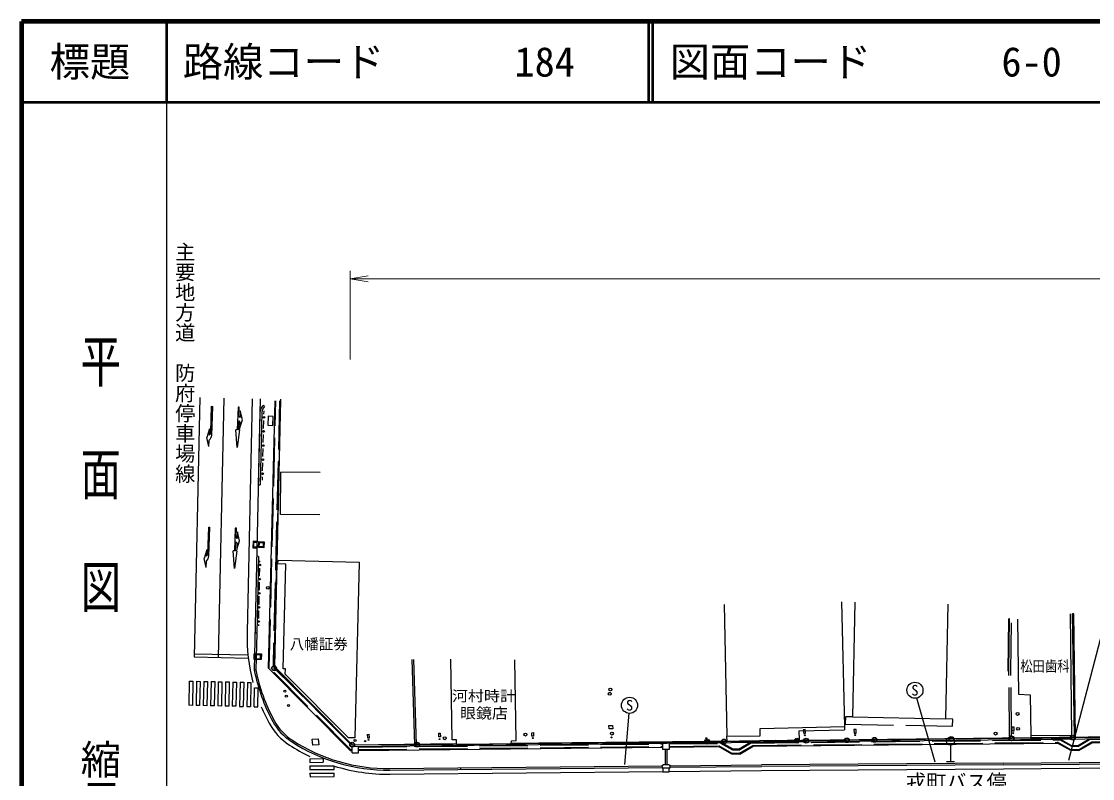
# Model space of a CAD drawing. Units: millimetres, scale not verified. Extents: x 40000 to 680000, y 20000 to 380000.
# Drawn here: x 40000 to 172820, y 286130 to 380000 of the extents above; entities that cross this region are included whole.
import ezdxf
from ezdxf.enums import TextEntityAlignment as Align

# ---------------------------------------------------------------- set-up
doc = ezdxf.new("R2010")
doc.units = ezdxf.units.MM
doc.header["$LTSCALE"] = 1000
doc.header["$PDMODE"] = 32
doc.header["$PDSIZE"] = 500
doc.linetypes.add('DASHED', pattern=[7.5, 6, -1.5])
for name, color, linetype, lineweight in [('M-BGD', 7, 'Continuous', 25), ('M-BGD-EXST', 7, 'Continuous', 25), ('M-BMK-ROW', 30, 'Continuous', 25), ('M-STR-HTXT', 7, 'Continuous', 13), ('M-STR-STRC', 7, 'Continuous', 25), ('M-TTL', 2, 'Continuous', 140), ('M-TTL-BAND', 7, 'Continuous', 25), ('M-TTL-LINE', 7, 'Continuous', 50)]:
    doc.layers.add(name, color=color, linetype=linetype, lineweight=lineweight)
doc.layers.add('M-BMK-HTXT', color=7, linetype='Continuous')
doc.layers.add('M-TTL-TXT', color=7, linetype='Continuous')
doc.styles.add('@ＭＳ ゴシック', font='')
doc.styles.add('ＭＳ ゴシック', font='')
doc.styles.get('@ＭＳ ゴシック').set_extended_font_data('@MS Gothic')
doc.styles.get('ＭＳ ゴシック').set_extended_font_data('MS Gothic')

msp = doc.modelspace()

# ---------------------------------------------------------------- linework, layer by layer
at = {"layer": 'M-BGD'}
for p, q in [((63466, 329087), (63582, 332285)), ((63582, 332285), (63732, 332280)), ((63602, 328682), (63732, 332280)), ((66857, 332166), (66755, 329368)), ((67007, 332161), (66857, 332166)), ((66967, 331061), (67007, 332161)), ((69610, 333197), (68872, 299587)), ((69730, 331995), (69963, 332363)), ((70132, 332256), (69912, 331909)), ((70132, 332256), (69963, 332363)), ((70634, 299833), (71449, 332958)), ((72109, 332942), (71301, 300098)), ((72110, 333180), (71382, 300015)), ((67111, 330906), (66967, 331061)), ((67140, 331706), (67111, 330906)), ((67400, 330595), (67140, 331706)), ((69386, 322549), (69605, 331605)), ((69804, 331571), (69586, 322544)), ((69605, 331605), (69730, 331995)), ((69912, 331909), (69804, 331571)), ((70077, 331290), (70087, 331704)), ((70601, 331043), (70562, 329931)), ((71219, 331021), (70601, 331043)), ((71180, 329909), (71219, 331021)), ((63331, 329492), (62991, 328404)), ((63302, 328693), (63331, 329492)), ((66905, 329363), (66945, 330462)), ((66945, 330462), (67090, 330307)), ((67061, 329507), (67400, 330595)), ((67090, 330307), (67061, 329507)), ((70036, 329540), (70059, 330540)), ((70562, 329931), (71180, 329909)), ((63251, 327294), (62991, 328404)), ((63251, 327294), (63280, 328093)), ((66755, 329368), (66606, 329373)), ((66751, 327167), (66606, 329373)), ((67055, 329357), (66751, 327167)), ((67055, 329357), (66905, 329363)), ((69995, 327791), (70019, 328790)), ((69954, 326041), (69978, 327041)), ((69913, 324292), (69937, 325291)), ((72110, 318869), (72159, 324125)), ((77058, 324079), (72159, 324125)), ((69886, 323127), (69896, 323542)), ((69386, 322549), (69586, 322544)), ((77010, 318824), (72110, 318869)), ((68727, 315551), (68706, 314740)), ((69222, 315538), (68727, 315551)), ((68809, 314837), (68825, 315449)), ((69207, 314827), (68809, 314837)), ((68825, 315449), (69220, 315438)), ((69396, 314781), (69428, 315503)), ((69428, 315503), (70092, 315473)), ((69500, 314876), (69524, 315399)), ((69964, 314855), (69500, 314876)), ((69524, 315399), (69987, 315378)), ((69987, 315378), (69964, 314855)), ((70092, 315473), (70059, 314751)), ((68706, 314740), (69204, 314727)), ((69397, 313681), (69176, 304177)), ((69397, 313681), (69182, 313686)), ((70059, 314751), (69396, 314781)), ((69537, 311225), (69556, 312225)), ((69571, 312974), (69573, 313119)), ((71783, 312738), (71819, 313152)), ((72768, 312704), (71783, 312738)), ((81906, 312907), (71819, 313152)), ((72453, 299730), (72768, 312704)), ((81377, 291170), (81906, 312907)), ((69503, 309475), (69523, 310475)), ((69470, 307725), (69489, 308725)), ((69436, 305976), (69455, 306975)), ((127119, 307708), (127484, 291388)), ((141694, 308034), (142039, 292569)), ((143358, 308000), (143068, 293767)), ((154873, 307765), (154583, 293532)), ((162348, 299430), (162424, 305923)), ((162524, 305922), (162424, 305923)), ((162448, 299429), (162524, 305922)), ((163522, 305910), (163623, 296583)), ((170040, 306552), (170204, 291532)), ((170500, 306557), (170350, 306555)), ((170560, 291328), (170350, 306555)), ((170364, 305540), (170514, 305542)), ((170710, 291330), (170500, 306557)), ((68973, 304182), (69173, 304177)), ((69176, 304177), (68973, 304182)), ((69173, 304177), (69073, 299605)), ((69419, 305081), (69422, 305226)), ((162405, 304300), (162505, 304299)), ((162515, 305110), (162415, 305111)), ((170528, 304527), (170378, 304525)), ((162496, 303487), (162396, 303488)), ((170392, 303510), (170542, 303512)), ((68857, 300890), (68864, 301592)), ((68864, 301592), (69749, 301583)), ((69749, 301583), (69742, 300881)), ((162476, 301864), (162376, 301865)), ((162386, 302676), (162486, 302675)), ((170556, 302497), (170406, 302495)), ((69742, 300881), (68857, 300890)), ((68963, 301491), (68958, 300989)), ((68958, 300989), (69643, 300982)), ((69648, 301484), (68963, 301491)), ((69643, 300982), (69648, 301484)), ((88788, 290360), (88458, 300886)), ((89008, 290363), (88678, 300893)), ((93396, 290936), (93246, 300935)), ((101327, 290867), (101176, 300865)), ((162457, 300240), (162357, 300242)), ((162367, 301053), (162467, 301052)), ((170420, 301480), (170570, 301482)), ((170584, 300467), (170434, 300465)), ((80756, 289617), (70634, 299833)), ((71301, 300098), (81037, 290271)), ((72746, 299733), (72453, 299730)), ((72712, 299055), (72745, 299734)), ((80549, 291188), (72712, 299055)), ((72745, 299734), (72746, 299733)), ((162348, 299430), (162448, 299429)), ((170448, 299449), (170598, 299451)), ((170612, 298436), (170462, 298434)), ((163623, 296583), (165086, 296532)), ((165086, 296532), (165173, 291477)), ((170476, 297419), (170626, 297421)), ((170640, 296406), (170490, 296404)), ((170504, 295389), (170654, 295391)), ((143068, 293767), (154583, 293532)), ((170668, 294376), (170518, 294374)), ((112830, 292697), (113299, 292731)), ((112861, 292281), (112830, 292697)), ((113329, 292316), (112861, 292281)), ((113299, 292731), (113329, 292316)), ((131583, 291446), (131600, 292336)), ((131600, 292336), (142039, 292569)), ((143491, 292210), (143220, 292197)), ((143512, 291764), (143491, 292210)), ((162832, 292531), (163053, 292534)), ((162838, 292004), (162832, 292531)), ((163053, 292534), (163059, 292006)), ((170532, 293358), (170682, 293361)), ((170696, 292345), (170546, 292343)), ((76052, 291004), (76799, 291074)), ((76122, 290257), (76052, 291004)), ((76799, 291074), (76869, 290327)), ((81377, 291170), (80549, 291188)), ((82874, 291614), (83111, 291634)), ((82874, 291614), (82913, 291166)), ((82913, 291166), (83150, 291186)), ((83150, 291186), (83111, 291634)), ((88159, 290194), (179774, 291142)), ((91765, 291744), (91938, 291746)), ((91771, 291290), (91765, 291744)), ((91944, 291292), (91771, 291290)), ((91938, 291746), (91944, 291292)), ((93946, 290944), (93396, 290936)), ((93955, 290374), (93946, 290944)), ((103286, 291820), (103494, 291823)), ((103292, 291375), (103286, 291820)), ((103499, 291377), (103292, 291375)), ((103494, 291823), (103499, 291377)), ((127484, 291388), (131583, 291446)), ((185577, 291402), (133187, 290799)), ((137187, 292197), (136949, 292171)), ((136949, 292171), (136998, 291727)), ((136998, 291727), (137236, 291753)), ((137236, 291753), (137187, 292197)), ((143220, 292197), (143241, 291751)), ((143241, 291751), (143512, 291764)), ((163059, 292006), (162838, 292004)), ((165173, 291477), (170204, 291532)), ((170268, 290193), (168785, 291029)), ((170560, 291328), (170710, 291330)), ((170946, 290200), (172411, 291066)), ((76869, 290327), (76122, 290257)), ((80756, 289617), (81008, 289620)), ((81003, 290126), (88159, 290194)), ((81011, 289326), (81003, 290126)), ((93954, 290420), (81037, 290271)), ((81811, 289333), (81803, 290133)), ((81808, 289628), (119506, 290018)), ((93955, 290374), (100735, 290476)), ((100735, 290476), (100751, 290796)), ((104168, 290537), (100736, 290498)), ((100751, 290796), (101327, 290867)), ((133187, 290799), (104168, 290537)), ((120301, 290527), (119501, 290518)), ((119501, 290518), (119509, 289718)), ((120309, 289727), (119509, 289718)), ((120301, 290527), (120309, 289727)), ((120306, 290027), (126431, 290090)), ((128088, 289156), (126431, 290090)), ((128243, 289758), (126760, 290594)), ((128921, 289765), (128243, 289758)), ((128921, 289765), (130386, 290631)), ((129088, 289167), (130725, 290135)), ((130725, 290135), (168457, 290525)), ((170113, 289591), (168457, 290525)), ((171113, 289602), (170113, 289591)), ((170946, 290200), (170268, 290193)), ((171113, 289602), (172750, 290570)), ((172750, 290570), (188502, 290733)), ((81011, 289326), (81811, 289333)), ((129088, 289167), (128088, 289156)), ((85696, 287368), (119430, 287718)), ((85698, 287168), (119432, 287518)), ((94431, 287459), (94433, 287259)), ((119429, 287768), (119529, 287769)), ((119429, 287768), (119432, 287468)), ((119432, 287468), (120432, 287478)), ((120329, 287827), (119529, 287819)), ((119529, 287819), (119529, 287769)), ((119532, 287469), (119537, 286969)), ((119537, 286969), (120337, 286977)), ((120329, 287777), (120329, 287827)), ((120329, 287777), (120429, 287778)), ((120337, 286977), (120332, 287477)), ((120432, 287478), (120429, 287778)), ((120430, 287728), (131772, 287845)), ((120432, 287528), (131774, 287645)), ((161772, 288031), (131772, 287845)), ((161774, 287831), (131774, 287645)), ((161772, 288031), (176179, 288180)), ((161774, 287831), (176181, 287980))]:
    msp.add_line(p, q, dxfattribs=at)
at = {"layer": 'M-BGD', "linetype": 'DASHED'}
for p, q in [((70735, 299873), (71549, 332956)), ((72009, 332944), (71200, 300057)), ((162698, 299428), (162774, 305919)), ((68897, 299592), (69044, 299621)), ((80797, 289718), (70735, 299873)), ((71200, 300057), (81040, 290126)), ((162516, 291423), (162448, 299429)), ((162766, 291425), (162698, 299428)), ((142168, 293785), (142149, 292885)), ((143068, 293767), (142168, 293785)), ((142039, 292569), (142048, 292169)), ((142149, 292885), (155464, 292614)), ((155483, 293514), (154583, 293532)), ((155464, 292614), (155483, 293514)), ((127493, 290788), (127484, 291388)), ((127493, 290788), (136427, 290914)), ((130414, 290531), (168760, 290928)), ((136411, 292043), (142048, 292169)), ((136411, 292043), (136427, 290914)), ((162516, 291423), (162766, 291425)), ((165173, 291477), (165178, 291027)), ((165178, 291027), (170209, 291082)), ((170242, 290093), (168760, 290928)), ((170209, 291082), (170204, 291532)), ((170974, 290100), (172439, 290966)), ((172439, 290966), (188498, 291133)), ((80797, 289718), (81007, 289720)), ((81804, 290028), (119502, 290418)), ((81807, 289728), (119505, 290118)), ((119809, 289722), (119829, 287822)), ((120009, 289724), (120029, 287824)), ((120302, 290427), (126734, 290493)), ((120305, 290127), (126457, 290190)), ((128114, 289257), (126457, 290190)), ((128217, 289658), (126734, 290493)), ((128949, 289665), (128217, 289658)), ((128949, 289665), (130414, 290531)), ((129060, 289266), (130697, 290234)), ((130697, 290234), (168482, 290625)), ((170139, 289692), (168482, 290625)), ((171085, 289702), (170139, 289692)), ((170974, 290100), (170242, 290093)), ((171085, 289702), (172722, 290669)), ((172722, 290669), (188501, 290833)), ((129060, 289266), (128114, 289257))]:
    msp.add_line(p, q, dxfattribs=at)
at = {"layer": 'M-BGD'}
for centre, radius in [((70068, 330915), 100), ((70027, 329165), 100), ((69986, 327416), 100), ((69946, 325666), 100), ((69905, 323917), 100), ((69563, 312599), 100), ((69530, 310850), 100), ((70562, 309780), 160), ((69496, 309100), 100), ((69462, 307350), 100), ((69429, 305601), 100), ((72649, 296964), 120), ((72845, 296344), 140), ((112944, 296649), 180), ((113035, 297178), 180), ((73131, 295188), 120), ((163528, 294147), 180), ((163586, 292295), 180), ((81371, 290844), 130), ((83056, 290933), 60), ((91851, 291016), 60), ((92487, 291128), 180), ((102494, 291579), 180), ((103410, 291150), 60), ((113226, 291704), 180), ((113176, 291235), 60), ((124927, 291124), 60), ((137123, 291506), 60), ((143385, 291519), 60), ((160795, 291708), 180), ((162978, 291767), 60), ((82628, 290782), 80)]:
    msp.add_circle(centre, radius, dxfattribs=at)
for centre, radius, start, end in [((62614, 328839), 1000, 311.75968, 350.95466), ((62967, 329064), 500, 312.07618, 2.65619), ((90469, 303778), 22000, 190.98169, 208.66937), ((90469, 303778), 21800, 191.03792, 208.66937), ((77308, 296582), 7000, 208.66937, 237.03577), ((77308, 296582), 6800, 208.66937, 237.03577), ((85470, 309167), 21800, 237.03577, 270.59308), ((85470, 309167), 22000, 237.03577, 270.59308)]:
    msp.add_arc(centre, radius, start, end, dxfattribs=at)
at = {"layer": 'M-BGD-EXST'}
for p, q in [((153313, 288167), (151037, 296113)), ((115316, 294219), (114795, 287890)), ((155202, 290257), (155202, 288257)), ((154702, 288257), (155702, 288257))]:
    msp.add_line(p, q, dxfattribs=at)
for centre, radius in [((150792, 297082), 1000), ((115406, 295215), 1000), ((155202, 290757), 500)]:
    msp.add_circle(centre, radius, dxfattribs=at)
at = {"layer": 'M-BMK-ROW'}
for p, q in [((71327, 299816), (71410, 304045)), ((71327, 299816), (81015, 290324)), ((137303, 290835), (142355, 290884)), ((142355, 290884), (145780, 290936)), ((145780, 290936), (155296, 291037)), ((155296, 291037), (162762, 291120)), ((162762, 291120), (170377, 291207)), ((170377, 291207), (179695, 291289)), ((81015, 290324), (89035, 290338)), ((89035, 290338), (125033, 290702)), ((125033, 290702), (127113, 290731)), ((127113, 290731), (136145, 290820)), ((136145, 290820), (137303, 290835))]:
    msp.add_line(p, q, dxfattribs=at)
for centre in [(71327, 299816), (125033, 290702), (127113, 290731), (136145, 290820), (137303, 290835), (142355, 290884), (145780, 290936), (155296, 291037), (162762, 291120), (170377, 291207), (81015, 290324), (89035, 290338)]:
    msp.add_circle(centre, 300, dxfattribs=at)
for p in [(71327, 299816), (125033, 290702), (127113, 290731), (136145, 290820), (137303, 290835), (142355, 290884), (145780, 290936), (155296, 291037), (162762, 291120), (170377, 291207), (81015, 290324), (89035, 290338)]:
    msp.add_point(p, dxfattribs=at)
at = {"layer": 'M-STR-HTXT'}
for p, q in [((80756, 338093), (80756, 349093)), ((80756, 348093), (83006, 348468)), ((80756, 348093), (83006, 347718)), ((80756, 348093), (300316, 348093))]:
    msp.add_line(p, q, dxfattribs=at)
at = {"layer": 'M-STR-STRC'}
for p, q in [((62112, 333362), (61406, 301204)), ((65111, 333296), (64405, 301138)), ((68610, 333219), (67975, 304272)), ((63117, 314090), (63233, 317288)), ((63233, 317288), (63382, 317282)), ((63252, 313685), (63382, 317282)), ((66516, 317169), (66415, 314371)), ((66666, 317163), (66516, 317169)), ((66626, 316064), (66666, 317163)), ((66800, 316708), (66771, 315909)), ((67060, 315598), (66800, 316708)), ((66565, 314365), (66605, 315464)), ((66605, 315464), (66749, 315309)), ((66771, 315909), (66626, 316064)), ((66720, 314510), (67060, 315598)), ((66749, 315309), (66720, 314510)), ((169860, 288409), (176934, 315471)), ((62981, 314495), (62641, 313407)), ((62952, 313696), (62981, 314495)), ((66415, 314371), (66265, 314376)), ((66410, 312169), (66265, 314376)), ((66715, 314360), (66410, 312169)), ((66715, 314360), (66565, 314365)), ((62901, 312297), (62641, 313407)), ((62901, 312297), (62930, 313096)), ((61415, 301604), (68089, 301457)), ((61406, 301204), (68135, 301056)), ((60815, 298216), (60749, 295217)), ((60815, 298216), (61265, 298206)), ((61265, 298206), (61199, 295207)), ((61715, 298196), (61649, 295197)), ((61715, 298196), (62165, 298186)), ((62165, 298186), (62099, 295187)), ((62615, 298177), (62549, 295177)), ((62615, 298177), (63065, 298167)), ((63065, 298167), (62999, 295167)), ((63515, 298157), (63449, 295158)), ((63515, 298157), (63964, 298147)), ((63964, 298147), (63899, 295148)), ((64414, 298137), (64349, 295138)), ((64414, 298137), (64864, 298127)), ((64864, 298127), (64798, 295128)), ((65314, 298117), (65248, 295118)), ((65314, 298117), (65764, 298107)), ((65764, 298107), (65698, 295108)), ((66214, 298098), (66148, 295098)), ((66214, 298098), (66664, 298088)), ((66664, 298088), (66598, 295088)), ((67114, 298078), (67048, 295079)), ((67114, 298078), (67564, 298068)), ((67564, 298068), (67498, 295069)), ((68014, 298058), (67948, 295059)), ((68014, 298058), (68463, 298048)), ((68463, 298048), (68398, 295049)), ((68847, 295039), (68899, 297378)), ((68899, 297378), (69349, 297369)), ((69297, 295029), (69349, 297369)), ((61199, 295207), (60749, 295217)), ((62099, 295187), (61649, 295197)), ((62999, 295167), (62549, 295177)), ((63899, 295148), (63449, 295158)), ((64798, 295128), (64349, 295138)), ((65698, 295108), (65248, 295118)), ((66598, 295088), (66148, 295098)), ((67048, 295079), (67498, 295069)), ((67948, 295059), (68398, 295049)), ((68847, 295039), (69297, 295029)), ((75761, 288590), (77413, 288607)), ((75761, 288590), (75766, 288140)), ((77413, 288607), (77418, 288157)), ((75766, 288140), (77418, 288157)), ((75770, 287690), (78770, 287721)), ((75770, 287690), (75775, 287240)), ((75775, 287240), (78775, 287271)), ((78775, 287271), (78770, 287721)), ((85703, 286668), (119537, 287019)), ((120337, 287027), (131779, 287145)), ((131779, 287145), (161779, 287331)), ((161779, 287331), (176186, 287480)), ((75780, 286790), (78780, 286821)), ((75780, 286790), (75784, 286340)), ((75784, 286340), (78784, 286371)), ((78784, 286371), (78780, 286821))]:
    msp.add_line(p, q, dxfattribs=at)
for centre, radius, start, end in [((62264, 313842), 1000, 311.75968, 350.95466), ((62617, 314067), 500, 312.07618, 2.65619), ((90469, 303778), 22500, 178.74294, 194.76861), ((90469, 303778), 22500, 202.91017, 208.66937), ((77308, 296582), 7500, 208.66937, 237.03577), ((85470, 309167), 22500, 237.03577, 244.42854), ((85470, 309167), 22500, 252.6774, 270.59308)]:
    msp.add_arc(centre, radius, start, end, dxfattribs=at)
at = {"layer": 'M-TTL'}
for p, q in [((40000, 380000), (40000, 20000)), ((680000, 380000), (40000, 380000))]:
    msp.add_line(p, q, dxfattribs=at)
at = {"layer": 'M-TTL-BAND'}
msp.add_line((58000, 370000), (58000, 20000), dxfattribs=at)
at = {"layer": 'M-TTL-LINE'}
for p, q in [((58000, 380000), (58000, 370000)), ((117750, 380000), (117750, 370000)), ((118250, 380000), (118250, 370000)), ((40000, 370000), (680000, 370000))]:
    msp.add_line(p, q, dxfattribs=at)

# ---------------------------------------------------------------- texts
at = {"layer": 'M-BGD-EXST', "style": 'ＭＳ ゴシック'}
for p in [(150792, 297082), (115406, 295215)]:
    msp.add_text('S', height=1320, dxfattribs=at).set_placement(p, align=Align.MIDDLE_CENTER)
at = {"layer": 'M-BMK-HTXT', "style": '@ＭＳ ゴシック'}
msp.add_text('主要地方道\u3000防府停車場線', height=1833, rotation=270, dxfattribs=at).set_placement((58809, 322686), align=Align.BOTTOM_RIGHT)
at = {"layer": 'M-BMK-HTXT', "style": 'ＭＳ ゴシック'}
msp.add_text('八幡証券', height=1320, dxfattribs=at).set_placement((80475, 301752), align=Align.BOTTOM_RIGHT)
at = {"layer": 'M-BMK-HTXT', "style": 'ＭＳ ゴシック', "width": 0.85}
msp.add_text('松田歯科', height=1320, dxfattribs=at).set_placement((169970, 299012), align=Align.BOTTOM_RIGHT)
at = {"layer": 'M-BMK-HTXT', "style": 'ＭＳ ゴシック', "width": 1.1}
for s, p in [('河村時計', (97352, 296366)), ('眼鏡店', (97352, 294242))]:
    msp.add_text(s, height=1320, dxfattribs=at).set_placement(p, align=Align.MIDDLE_CENTER)
at = {"layer": 'M-BMK-HTXT', "style": 'ＭＳ ゴシック'}
msp.add_text('戎町バス停', height=1833, dxfattribs=at).set_placement((155931, 285729), align=Align.MIDDLE_CENTER)
at = {"layer": 'M-TTL-BAND', "style": '@ＭＳ ゴシック', "width": 1.4}
msp.add_text('平  面  図', height=3666, rotation=270, dxfattribs=at).set_placement((49777, 306475), align=Align.MIDDLE_RIGHT)
at = {"layer": 'M-TTL-BAND', "style": '@ＭＳ ゴシック'}
msp.add_text('縮尺千分の一', height=3666, rotation=270, dxfattribs=at).set_placement((49777, 261030), align=Align.MIDDLE_RIGHT)
at = {"layer": 'M-TTL-TXT', "style": 'ＭＳ ゴシック'}
msp.add_text('標題', height=3666, dxfattribs=at).set_placement((48500, 375000), align=Align.MIDDLE_CENTER)
for s, p in [('路線コード', (60000, 375000)), ('184', (101142, 375000)), ('図面コード', (120380, 375000)), ('6-0', (161521, 375000))]:
    msp.add_text(s, height=3666, dxfattribs=at).set_placement(p, align=Align.MIDDLE_LEFT)

doc.saveas('drawing.dxf')
